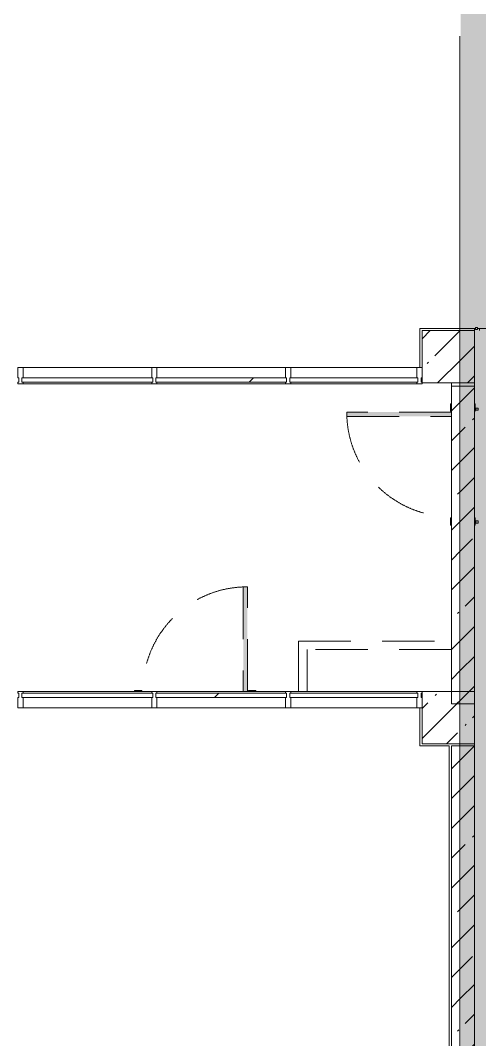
# Model space of a CAD drawing. Header units: millimetres. Extents: x 81303 to 275082, y -8553 to 29000.
# Drawn here: x 228432 to 232822, y 12321 to 22066 of the extents above; entities that cross this region are included whole.
import ezdxf

# ---------------------------------------------------------------- set-up
doc = ezdxf.new("R2010")
doc.units = ezdxf.units.MM
doc.linetypes.add('200_ШТРИХ__ш1_п0_6_', pattern=[800, 500, -300])
doc.layers.add('A-DETL-GENF-2', color=7, linetype='Continuous', lineweight=9, true_color=0xc0c0c0, transparency=0.4)
for name, color, linetype, lineweight in [('A-DETL-MBND-1', 7, '200_ШТРИХ__ш1_п0_6_', 9), ('A-GLAZ-CURT-2', 7, 'Continuous', 5), ('A-GLAZ-CWMG-2', 7, 'Continuous', 5), ('I-WALL-3', 7, 'Continuous', 5), ('S-COLS-3', 7, 'Continuous', 5), ('Оси', 7, 'Continuous', 9)]:
    doc.layers.add(name, color=color, linetype=linetype, lineweight=lineweight)
for name, color, linetype, lineweight, true_color in [('A-FLOR-1', 7, 'Continuous', 5, 0xb7b7b7), ('A-FLOR-2', 7, 'Continuous', 5, 0xaaaaaa), ('A-WALL-4', 7, 'Continuous', 5, 0x737373), ('I-WALL-4', 7, 'Continuous', 5, 0x737373), ('S-COLS-4', 7, 'Continuous', 5, 0x737373)]:
    doc.layers.add(name, color=color, linetype=linetype, lineweight=lineweight, true_color=true_color)
pattern_1 = [(45, (148072.5, 0), (-285.1231, 285.1231), []), (45, (148357.62, 0), (-285.1231, 285.1231), [504.031, -100.806, 16.764, -84.042])]
pattern_2 = [(45, (-84450, -18850), (-285.1231, 285.1231), []), (45, (-84164.88, -18850), (-285.1231, 285.1231), [504.031, -100.806, 16.764, -84.042])]

# ---------------------------------------------------------------- blocks, each defined once
blk = doc.blocks.new('110_Дверь_СКБ_1Ст_Внутренняя1 - Д-4 _л_ 1100x2100h_су мгн-32399982-3_10_3_птичка')
at = {"layer": 'A-DETL-MBND-1'}
for points in [[(472.5, 221.1), (472.5, 110), (512.5, 110), (512.5, 1110), (472.5, 1110), (472.5, 687.2)], [(-567.5, 110), (-497.5, 110), (-497.5, 118), (-567.5, 118)], [(522.5, 110), (592.5, 110), (592.5, 118), (522.5, 118)], [(-567.5, -118), (-497.5, -118), (-497.5, -110), (-567.5, -110)], [(522.5, -118), (592.5, -118), (592.5, -110), (522.5, -110)]]:
    blk.add_hatch(color=256, dxfattribs=at).paths.add_polyline_path(points)
for p, q in [((512.5, 1110), (472.5, 1110)), ((472.5, 1110), (472.5, 110)), ((512.5, 110), (512.5, 1110)), ((-497.5, 118), (-567.5, 118)), ((-567.5, 118), (-567.5, 110)), ((-497.5, 110), (-497.5, 118)), ((592.5, 118), (522.5, 118)), ((522.5, 118), (522.5, 110)), ((592.5, 110), (592.5, 118)), ((-567.5, -110), (-567.5, -118)), ((-567.5, -118), (-497.5, -118)), ((-497.5, -118), (-497.5, -110)), ((522.5, -110), (522.5, -118)), ((522.5, -118), (592.5, -118)), ((592.5, -118), (592.5, -110))]:
    blk.add_line(p, q, dxfattribs=at)
blk.add_arc((512.5, 110), 1000, 90, 180, dxfattribs=at)
blk = doc.blocks.new('110_Дверь_СКБ_1Ст_Внутренняя1 - Д-4 _л_ 1100x2100h_су мгн-32399984-3_10_3_птичка')
at = {"layer": 'A-DETL-MBND-1'}
for points in [[(472.5, 40), (512.5, 40), (512.5, 1040), (472.5, 1040), (472.5, 108)], [(-547.5, 40), (-497.5, 40), (-497.5, 48), (-567.5, 48), (-567.5, 40), (-557.5, 40)], [(562.5, 40), (592.5, 40), (592.5, 48), (522.5, 48), (522.5, 40), (552.5, 40)]]:
    blk.add_hatch(color=256, dxfattribs=at).paths.add_polyline_path(points)
for p, q in [((512.5, 1040), (472.5, 1040)), ((472.5, 1040), (472.5, 40)), ((512.5, 40), (512.5, 1040)), ((-497.5, 48), (-567.5, 48)), ((-567.5, 48), (-567.5, 40)), ((-497.5, 40), (-497.5, 48)), ((592.5, 48), (522.5, 48)), ((522.5, 48), (522.5, 40)), ((592.5, 40), (592.5, 48))]:
    blk.add_line(p, q, dxfattribs=at)
blk.add_arc((512.5, 40), 1000, 90, 180, dxfattribs=at)
blk = doc.blocks.new('BSC_Колонна _Прямоугольная - 500х500-V117-3_10_3_птичка')
at = {"layer": 'S-COLS-3'}
h = blk.add_hatch(dxfattribs=at)
h.set_pattern_fill('FP_109', color=256, style=0, pattern_type=2)
h.set_pattern_definition(pattern_2)
h.paths.add_polyline_path([(-81.1, -250), (120, -250), (120, 250), (-250, 250), (-250, -250)])
h = blk.add_hatch(dxfattribs=at)
h.set_pattern_fill('FP_109', color=256, style=0, pattern_type=2)
h.set_pattern_definition(pattern_2)
h.paths.add_polyline_path([(250, -250), (250, 250), (120, 250), (120, -250)])
for p, q in [((120, 250), (-250, 250)), ((-250, 250), (-250, -250)), ((-250, -250), (120, -250))]:
    blk.add_line(p, q, dxfattribs=at)
at = {"layer": 'S-COLS-4'}
for p, q in [((250, 250), (120, 250)), ((250, -250), (250, 250)), ((120, -250), (250, -250))]:
    blk.add_line(p, q, dxfattribs=at)
blk = doc.blocks.new('Прямоугольный импост - Импост структурный с накладкой - 160мм-V119-3_10_3_птичка')
at = {"layer": 'A-GLAZ-CWMG-2'}
for p, q in [((-50, 40), (-50, 140)), ((-50, 140), (0, 140)), ((0, 140), (0, 40)), ((-40, 40), (-50, 40)), ((-50, -17), (-50, 0)), ((-50, 0), (-40, 0)), ((-40, 0), (-40, 40)), ((-10, 40), (-10, 0)), ((0, 40), (-10, 40)), ((-10, 0), (0, 0)), ((0, 0), (0, -17)), ((0, -17), (-50, -17))]:
    blk.add_line(p, q, dxfattribs=at)
blk = doc.blocks.new('Системная панель - Стекло - 40мм-30335157-3_10_3_птичка')
at = {"layer": 'A-GLAZ-CURT-2'}
h = blk.add_hatch(dxfattribs=at)
h.set_pattern_fill('FP_114', color=256, style=0, pattern_type=2)
h.set_pattern_definition([(45, (-82780, -15133), (-1414.214, 1414.214), [1000, -3000]), (45, (-83780, -15633), (-1414.214, 1414.214), [3000, -1000]), (45, (-81780, -16133), (-1414.214, 1414.214), [1000, -3000])])
h.paths.add_polyline_path([(625, -40), (625, 0), (-625, 0), (-625, -40), (-241.6, -40)])
for p, q in [((625, 0), (-625, 0)), ((-625, 0), (-625, -40)), ((-625, -40), (625, -40)), ((625, -40), (625, 0))]:
    blk.add_line(p, q, dxfattribs=at)
blk = doc.blocks.new('Прямоугольный импост - Импост структурный с накладкой - 160мм-23562108-3_10_3_птичка')
at = {"layer": 'A-GLAZ-CWMG-2'}
for p, q in [((82895, 15650), (81665, 15650)), ((82895, 15493), (81665, 15493))]:
    blk.add_line(p, q, dxfattribs=at)
blk = doc.blocks.new('Прямоугольный импост - Импост структурный с накладкой - 160мм-30335135-3_10_3_птичка')
at = {"layer": 'A-GLAZ-CWMG-2'}
for p, q in [((-25, 40), (-25, 140)), ((-25, 140), (25, 140)), ((25, 140), (25, 40)), ((-15, 40), (-25, 40)), ((-25, -17), (-25, 0)), ((-25, 0), (-15, 0)), ((-15, 0), (-15, 40)), ((15, 40), (15, 0)), ((25, 40), (15, 40)), ((15, 0), (25, 0)), ((25, 0), (25, -17)), ((25, -17), (-25, -17))]:
    blk.add_line(p, q, dxfattribs=at)
blk = doc.blocks.new('Прямоугольный импост - Импост структурный с накладкой - 160мм-23618922-3_10_3_птичка')
at = {"layer": 'A-GLAZ-CWMG-2'}
for p, q in [((-50, 0), (-50, 17)), ((-50, 17), (0, 17)), ((-40, 0), (-50, 0)), ((-40, -40), (-40, 0)), ((0, 0), (-10, 0)), ((-10, 0), (-10, -40)), ((0, 17), (0, 7)), ((-50, -140), (-50, -40)), ((-50, -40), (-40, -40)), ((-10, -40), (0, -40)), ((0, -140), (-50, -140))]:
    blk.add_line(p, q, dxfattribs=at)
blk = doc.blocks.new('Системная панель - Стекло - 40мм-V120-3_10_3_птичка')
at = {"layer": 'A-GLAZ-CURT-2'}
for p, q in [((612.5, 40), (-612.5, 40)), ((-612.5, 40), (-612.5, 0)), ((612.5, 0), (612.5, 40)), ((-612.5, 0), (612.5, 0))]:
    blk.add_line(p, q, dxfattribs=at)
blk = doc.blocks.new('Прямоугольный импост - Импост структурный с накладкой - 160мм-23562040-3_10_3_птичка')
at = {"layer": 'A-GLAZ-CWMG-2'}
for p, q in [((80335, 18747), (79130, 18747)), ((80335, 18590), (79130, 18590))]:
    blk.add_line(p, q, dxfattribs=at)
blk = doc.blocks.new('Прямоугольный импост - Импост структурный с накладкой - 160мм-23618920-3_10_3_птичка')
at = {"layer": 'A-GLAZ-CWMG-2'}
for p, q in [((-25, 0), (-25, 17)), ((-25, 17), (25, 17)), ((-15, 0), (-25, 0)), ((-15, -40), (-15, 0)), ((25, 0), (15, 0)), ((15, 0), (15, -40)), ((25, 17), (25, 0)), ((-25, -140), (-25, -40)), ((-25, -40), (-15, -40)), ((15, -40), (25, -40)), ((25, -40), (25, -140)), ((25, -140), (-25, -140))]:
    blk.add_line(p, q, dxfattribs=at)
blk = doc.blocks.new('Системная панель - Стекло - 40мм-V139-3_10_3_птичка')
at = {"layer": 'A-GLAZ-CURT-2'}
for p, q in [((625, 0), (-625, 0)), ((-625, 0), (-625, -40)), ((-625, -40), (625, -40)), ((625, -40), (625, 0))]:
    blk.add_line(p, q, dxfattribs=at)
blk = doc.blocks.new('Системная панель - Стекло - 40мм-23618924-3_10_3_птичка')
at = {"layer": 'A-GLAZ-CURT-2'}
h = blk.add_hatch(dxfattribs=at)
h.set_pattern_fill('FP_135', color=256, style=0, pattern_type=2)
h.set_pattern_definition([(45, (-82780, -18107), (-1414.214, 1414.214), [1000, -3000]), (45, (-83780, -18607), (-1414.214, 1414.214), [3000, -1000]), (45, (-81780, -19107), (-1414.214, 1414.214), [1000, -3000])])
h.paths.add_polyline_path([(625, 0), (625, 40), (-625, 40), (-625, 0)])
for p, q in [((625, 40), (-625, 40)), ((-625, 40), (-625, 0)), ((-625, 0), (625, 0)), ((625, 0), (625, 40))]:
    blk.add_line(p, q, dxfattribs=at)
blk = doc.blocks.new('Прямоугольный импост - Импост структурный с накладкой - 160мм-23562109-3_10_3_птичка')
at = {"layer": 'A-GLAZ-CWMG-2'}
for p, q in [((81615, 15650), (80385, 15650)), ((81615, 15493), (80385, 15493))]:
    blk.add_line(p, q, dxfattribs=at)
blk = doc.blocks.new('Прямоугольный импост - Импост структурный с накладкой - 160мм-30335136-3_10_3_птичка')
at = {"layer": 'A-GLAZ-CWMG-2'}
for p, q in [((-25, 40), (-25, 140)), ((-25, 140), (25, 140)), ((25, 140), (25, 40)), ((-15, 40), (-25, 40)), ((-25, -17), (-25, 0)), ((-25, 0), (-15, 0)), ((-15, 0), (-15, 40)), ((15, 40), (15, 0)), ((25, 40), (15, 40)), ((15, 0), (25, 0)), ((25, 0), (25, -17)), ((25, -17), (-25, -17))]:
    blk.add_line(p, q, dxfattribs=at)
blk = doc.blocks.new('Прямоугольный импост - Импост структурный с накладкой - 160мм-22751478-3_10_3_птичка')
at = {"layer": 'A-GLAZ-CWMG-2'}
for p, q in [((82895, 18747), (81665, 18747)), ((82895, 18590), (81665, 18590))]:
    blk.add_line(p, q, dxfattribs=at)
blk = doc.blocks.new('Системная панель - Стекло - 40мм-V140-3_10_3_птичка')
at = {"layer": 'A-GLAZ-CURT-2'}
for p, q in [((625, 40), (-625, 40)), ((-625, 40), (-625, 0)), ((-625, 0), (625, 0)), ((625, 0), (625, 40))]:
    blk.add_line(p, q, dxfattribs=at)
blk = doc.blocks.new('Системная панель - Стекло - 40мм-V141-3_10_3_птичка')
at = {"layer": 'A-GLAZ-CURT-2'}
for p, q in [((612.5, 0), (-612.5, 0)), ((-612.5, 0), (-612.5, -40)), ((-612.5, -40), (612.5, -40)), ((612.5, -40), (612.5, 0))]:
    blk.add_line(p, q, dxfattribs=at)
blk = doc.blocks.new('Прямоугольный импост - Импост структурный с накладкой - 160мм-23562112-3_10_3_птичка')
at = {"layer": 'A-GLAZ-CWMG-2'}
for p, q in [((84150, 15650), (82945, 15650)), ((84150, 15493), (82945, 15493))]:
    blk.add_line(p, q, dxfattribs=at)

msp = doc.modelspace()

# ---------------------------------------------------------------- hatches: boundary and pattern name
at = {"layer": 'A-DETL-GENF-2'}
msp.add_hatch(color=256, dxfattribs=at).paths.add_polyline_path([(273305.5, -258), (273305.5, 21479), (241405.5, 21479), (241405.5, 27379), (232642.5, 27379), (232642.5, 10208.3), (237282.5, 10208.3), (237282.5, -258), (272060.1, -258)])
at = {"layer": 'I-WALL-3'}
h = msp.add_hatch(dxfattribs=at)
h.set_pattern_fill('FP_54', color=256, style=0, pattern_type=2)
h.set_pattern_definition(pattern_1)
h.paths.add_polyline_path([(232642.5, 15530), (232642.5, 18570), (232552.5, 18570), (232552.5, 15530)])
h = msp.add_hatch(dxfattribs=at)
h.set_pattern_fill('FP_54', color=256, style=0, pattern_type=2)
h.set_pattern_definition(pattern_1)
h.paths.add_polyline_path([(232772.5, 15530), (232772.5, 18570), (232642.5, 18570), (232642.5, 15530)])
h = msp.add_hatch(dxfattribs=at)
h.set_pattern_fill('FP_54', color=256, style=0, pattern_type=2)
h.set_pattern_definition(pattern_1)
h.paths.add_polyline_path([(232552.5, 4050), (232772.5, 4050), (232772.5, 10208.3), (232642.5, 10208.3), (232642.5, 15130), (232552.5, 15130), (232552.5, 4279.6)])
h = msp.add_hatch(dxfattribs=at)
h.set_pattern_fill('FP_54', color=256, style=0, pattern_type=2)
h.set_pattern_definition(pattern_1)
h.paths.add_polyline_path([(232642.5, 10208.3), (232772.5, 10208.3), (232772.5, 15130), (232642.5, 15130), (232642.5, 11221)])
at = {"layer": 'S-COLS-3'}
h = msp.add_hatch(dxfattribs=at)
h.set_pattern_fill('FP_54', color=256, style=0, pattern_type=2)
h.set_pattern_definition(pattern_1)
h.paths.add_polyline_path([(232642.5, 15150), (232642.5, 15650), (232272.5, 15650), (232272.5, 15150)])
h = msp.add_hatch(dxfattribs=at)
h.set_pattern_fill('FP_54', color=256, style=0, pattern_type=2)
h.set_pattern_definition(pattern_1)
h.paths.add_polyline_path([(232772.5, 15150), (232772.5, 15650), (232642.5, 15650), (232642.5, 15150)])

# ---------------------------------------------------------------- linework, layer by layer
at = {"layer": 'A-DETL-MBND-1'}
for p, q in [((232807.5, 18358.5), (232787.5, 18358.5)), ((232787.5, 18358.5), (232787.5, 18338.5)), ((232787.5, 18338.5), (232807.5, 18338.5)), ((232807.5, 18338.5), (232807.5, 18358.5)), ((232807.5, 17280), (232787.5, 17280)), ((232787.5, 17280), (232787.5, 17260)), ((232787.5, 17260), (232807.5, 17260)), ((232807.5, 17260), (232807.5, 17280)), ((231092.5, 15650), (231092.5, 16130)), ((231092.5, 16130), (232552.5, 16130)), ((231172.5, 16050), (231172.5, 15650)), ((232552.5, 16050), (231172.5, 16050))]:
    msp.add_line(p, q, dxfattribs=at)
at = {"layer": 'A-FLOR-1'}
for p, q in [((232772.5, 19100), (232772.5, 19120)), ((232803, 19120), (233062.5, 19120)), ((232822.5, 19120), (232822.5, 19100)), ((232772.5, 18570), (232772.5, 18600)), ((232772.5, 15130), (232772.5, 15150))]:
    msp.add_line(p, q, dxfattribs=at)
at = {"layer": 'A-FLOR-2'}
for p, q in [((232252.5, 18747), (232252.5, 19120)), ((232252.5, 19120), (232783, 19120)), ((232552.5, 18600), (232552.5, 18570)), ((232252.5, 15130), (232252.5, 15493)), ((232532.5, 15130), (232252.5, 15130)), ((232532.5, 11900), (232532.5, 15130))]:
    msp.add_line(p, q, dxfattribs=at)
at = {"layer": 'A-WALL-4'}
for p, q in [((232803, 19131), (232783, 19131)), ((232783, 19131), (232783, 19111)), ((232783, 19111), (232803, 19111)), ((232803, 19111), (232803, 19131))]:
    msp.add_line(p, q, dxfattribs=at)
at = {"layer": 'I-WALL-3'}
for p, q in [((232552.5, 18570), (232552.5, 15530)), ((232552.5, 15130), (232552.5, 11880)), ((232772.5, 4050), (232772.5, 15130))]:
    msp.add_line(p, q, dxfattribs=at)
at = {"layer": 'I-WALL-4'}
for p, q in [((232772.5, 18570), (232552.5, 18570)), ((232772.5, 15530), (232772.5, 18570)), ((232552.5, 15530), (232772.5, 15530)), ((232772.5, 15130), (232552.5, 15130))]:
    msp.add_line(p, q, dxfattribs=at)
at = {"layer": 'S-COLS-3'}
for p, q in [((232642.5, 15650), (232272.5, 15650)), ((232272.5, 15650), (232272.5, 15150)), ((232272.5, 15150), (232642.5, 15150))]:
    msp.add_line(p, q, dxfattribs=at)
at = {"layer": 'S-COLS-4'}
for p, q in [((232772.5, 15650), (232642.5, 15650)), ((232772.5, 15150), (232772.5, 15650)), ((232642.5, 15150), (232772.5, 15150))]:
    msp.add_line(p, q, dxfattribs=at)
at = {"layer": 'Оси'}
msp.add_line((232632.5, 10029.8), (232632.5, 21915.1), dxfattribs=at)

# ---------------------------------------------------------------- block references
at = {"layer": 'A-DETL-MBND-1', "rotation": 89.9999999999999}
msp.add_blockref('110_Дверь_СКБ_1Ст_Внутренняя1 - Д-4 _л_ 1100x2100h_су мгн-32399982-3_10_3_птичка', (232662.5, 17807.5), dxfattribs=at)
at = {"layer": 'A-DETL-MBND-1'}
msp.add_blockref('110_Дверь_СКБ_1Ст_Внутренняя1 - Д-4 _л_ 1100x2100h_су мгн-32399984-3_10_3_птичка', (230090, 15610), dxfattribs=at)
at = {"layer": 'A-GLAZ-CURT-2'}
for name, p in [('Системная панель - Стекло - 40мм-V140-3_10_3_птичка', (229072.5, 18607)), ('Системная панель - Стекло - 40мм-23618924-3_10_3_птичка', (230352.5, 18607)), ('Системная панель - Стекло - 40мм-V120-3_10_3_птичка', (231620, 18607)), ('Системная панель - Стекло - 40мм-V139-3_10_3_птичка', (229072.5, 15633)), ('Системная панель - Стекло - 40мм-30335157-3_10_3_птичка', (230352.5, 15633)), ('Системная панель - Стекло - 40мм-V141-3_10_3_птичка', (231620, 15633))]:
    msp.add_blockref(name, p, dxfattribs=at)
at = {"layer": 'A-GLAZ-CWMG-2', "extrusion": (0, 0, -1), "rotation": 180}
for name, p in [('Прямоугольный импост - Импост структурный с накладкой - 160мм-23618920-3_10_3_птичка', (-228432.5, 18607)), ('Прямоугольный импост - Импост структурный с накладкой - 160мм-23618920-3_10_3_птичка', (-229712.5, 18607)), ('Прямоугольный импост - Импост структурный с накладкой - 160мм-23618920-3_10_3_птичка', (-230992.5, 18607)), ('Прямоугольный импост - Импост структурный с накладкой - 160мм-23618922-3_10_3_птичка', (-232272.5, 18607)), ('Прямоугольный импост - Импост структурный с накладкой - 160мм-30335136-3_10_3_птичка', (-228432.5, 15633)), ('Прямоугольный импост - Импост структурный с накладкой - 160мм-30335135-3_10_3_птичка', (-229712.5, 15633)), ('Прямоугольный импост - Импост структурный с накладкой - 160мм-30335136-3_10_3_птичка', (-230992.5, 15633)), ('Прямоугольный импост - Импост структурный с накладкой - 160мм-V119-3_10_3_птичка', (-232272.5, 15633))]:
    msp.add_blockref(name, p, dxfattribs=at)
at = {"layer": 'A-GLAZ-CWMG-2'}
for name, p in [('Прямоугольный импост - Импост структурный с накладкой - 160мм-22751478-3_10_3_птичка', (146792.5, 0)), ('Прямоугольный импост - Импост структурный с накладкой - 160мм-22751478-3_10_3_птичка', (148072.5, 0)), ('Прямоугольный импост - Импост структурный с накладкой - 160мм-23562040-3_10_3_птичка', (151887.5, 0)), ('Прямоугольный импост - Импост структурный с накладкой - 160мм-23562109-3_10_3_птичка', (148072.5, 0)), ('Прямоугольный импост - Импост структурный с накладкой - 160мм-23562108-3_10_3_птичка', (148072.5, 0)), ('Прямоугольный импост - Импост структурный с накладкой - 160мм-23562112-3_10_3_птичка', (148072.5, 0))]:
    msp.add_blockref(name, p, dxfattribs=at)
at = {"layer": 'S-COLS-4'}
msp.add_blockref('BSC_Колонна _Прямоугольная - 500х500-V117-3_10_3_птичка', (232522.5, 18850), dxfattribs=at)

doc.saveas('drawing.dxf')
